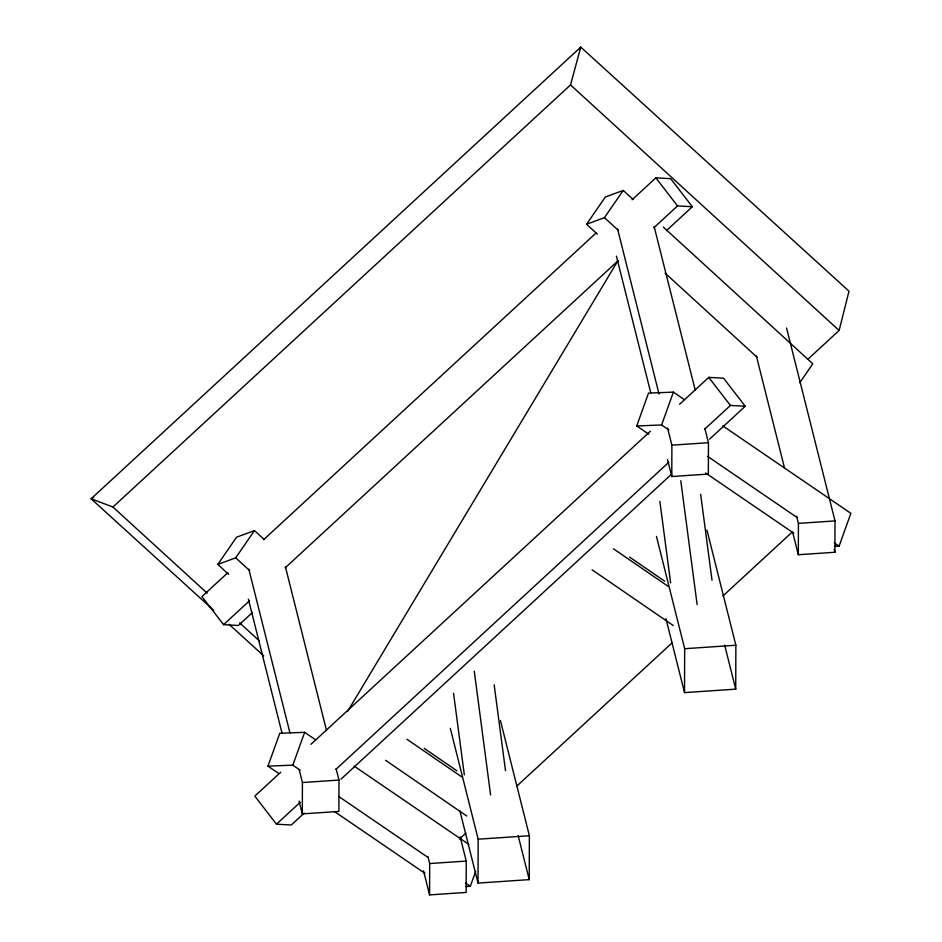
<?xml version="1.0" encoding="UTF-8"?>
<svg xmlns="http://www.w3.org/2000/svg" width="942" height="942" viewBox="0 0 942 942"><rect width="100%" height="100%" fill="white"/><g stroke="black" fill="none" stroke-linecap="round" stroke-linejoin="round"><path stroke-width="1.41" d="M336.129 768.696L338.979 780.07L338.885 811.427L302.311 813.9L302.417 782.543L299.203 769.744M460.179 836.955L466.243 861.07L466.149 892.427L429.576 894.9L429.67 863.543L427.892 856.455M500.449 720.642L529.369 835.742L529.227 879.628L478.03 883.09L478.171 839.192L450.323 728.354M704.875 428.492L708.455 442.705L708.349 474.062L671.787 476.534L671.882 445.177L667.595 428.115M706.947 530.146L735.867 645.246L735.726 689.144L684.528 692.606L684.669 648.708L656.468 536.445M786.546 327.981L835.001 520.902L834.906 552.259L798.333 554.732L798.427 523.375L796.649 516.275M807.741 359.397L839.122 330.454L849.001 291.184L580.767 47.1L91.127 498.777L213.834 610.451M93.682 497.376L91.127 498.777L112.934 507.032L570.522 84.933L580.767 47.1L579.412 49.702M278.832 773.547L267.964 766.129L279.762 733.288L304.631 732.311L315.499 739.729M267.964 766.129L292.832 765.151L304.631 732.311M465.937 886.504L470.317 886.34L475.734 871.279M648.803 434.203L636.733 425.961L648.52 393.108L673.389 392.131L684.257 399.549M636.733 425.961L661.602 424.972L673.389 392.131M834.694 546.336L839.087 546.16L850.873 513.319L722.891 425.937M347.539 711.54L617.681 261.122M228.635 574.326L217.802 564.423L236.572 537.187L254.47 530.593L264.219 539.519M217.802 564.423L235.688 557.841L254.47 530.593M597.393 234.158L586.56 224.255L605.341 197.008L623.227 190.425L632.977 199.339M586.56 224.255L604.446 217.661L623.227 190.425M799.758 382.746L812.816 363.789L663.309 227.081M227.858 572.665L201.918 596.592L223.584 624.664L238.397 625.476L252.444 612.512M263.524 539.766L596.416 232.686M632.082 199.786L655.856 177.85L670.669 178.662L692.335 206.734L666.394 230.66M223.584 624.664L249.524 600.737M285.19 567.838L618.07 260.757M653.736 227.858L677.522 205.921L692.335 206.734M280.751 772.193L254.811 796.12L276.477 824.191L291.29 825.004L304.254 813.04M311.013 744.274L650.392 431.212M679.571 404.295L708.749 377.377L723.562 378.189L745.228 406.261L709.562 439.16M276.477 824.191L300.251 802.254M335.917 769.355L668.808 462.275M704.475 429.375L730.415 405.449L745.228 406.261M341.004 779.14L671.728 474.05M459.402 839.063L465.878 833.081M516.64 786.264L672.152 642.809M722.914 595.98L792.034 532.218M671.882 445.177L708.455 442.705M798.427 523.375L835.001 520.902M684.669 648.708L735.867 645.246M302.417 782.543L338.979 780.07M478.171 839.192L529.369 835.742M429.67 863.543L466.243 861.07M661.602 424.972L668.844 429.917M707.477 456.305L796.826 517.311M834.259 542.863L839.087 546.16M705.546 472.943L793.682 533.125M354.133 766.105L468.833 844.421M292.832 765.151L300.086 770.097M338.72 796.473L428.068 857.479M465.489 883.043L470.317 886.34M334.375 811.474L424.924 873.305M629.55 557.075L664.711 581.214M613.442 548.786L668.008 586.23M592.059 569.792L673.294 625.559M424.265 748.395L457 770.874M406.944 739.27L461.498 776.726M385.561 760.288L466.796 816.043M229.036 624.287L263.795 655.903M570.522 84.933L839.122 330.454M112.934 507.032L207.169 593.166M239.657 622.874L259.156 640.69M604.446 217.661L618.529 230.543M665.123 273.145L757.203 357.348M235.688 557.841L249.771 570.722M655.856 177.85L677.522 205.921M708.749 377.377L730.415 405.449M834.188 549.422L834.906 552.259M756.391 355.982L784.533 468.044M792.634 532.03L798.333 554.732M654.16 226.586L695.231 390.106M724.657 645.093L735.726 689.144M617.599 229.059L659.023 393.992M616.421 256.142L650.792 392.944M667.501 459.472L671.787 476.534M665.97 618.706L684.528 692.606M518.159 835.578L529.227 879.628M459.826 810.615L478.03 883.09M423.523 870.785L429.576 894.9M285.402 566.766L326.521 730.474M248.829 569.227L289.912 732.77M248.382 599.159L281.952 732.841M299.097 801.1L302.311 813.9M700.66 494.267L711.999 580.201M680.772 480.703L697.115 604.505M659.859 501.344L670.622 582.91M494.15 684.752L505.501 770.686M474.273 671.187L490.605 795.001M453.549 693.288L464.324 774.854"/></g></svg>
